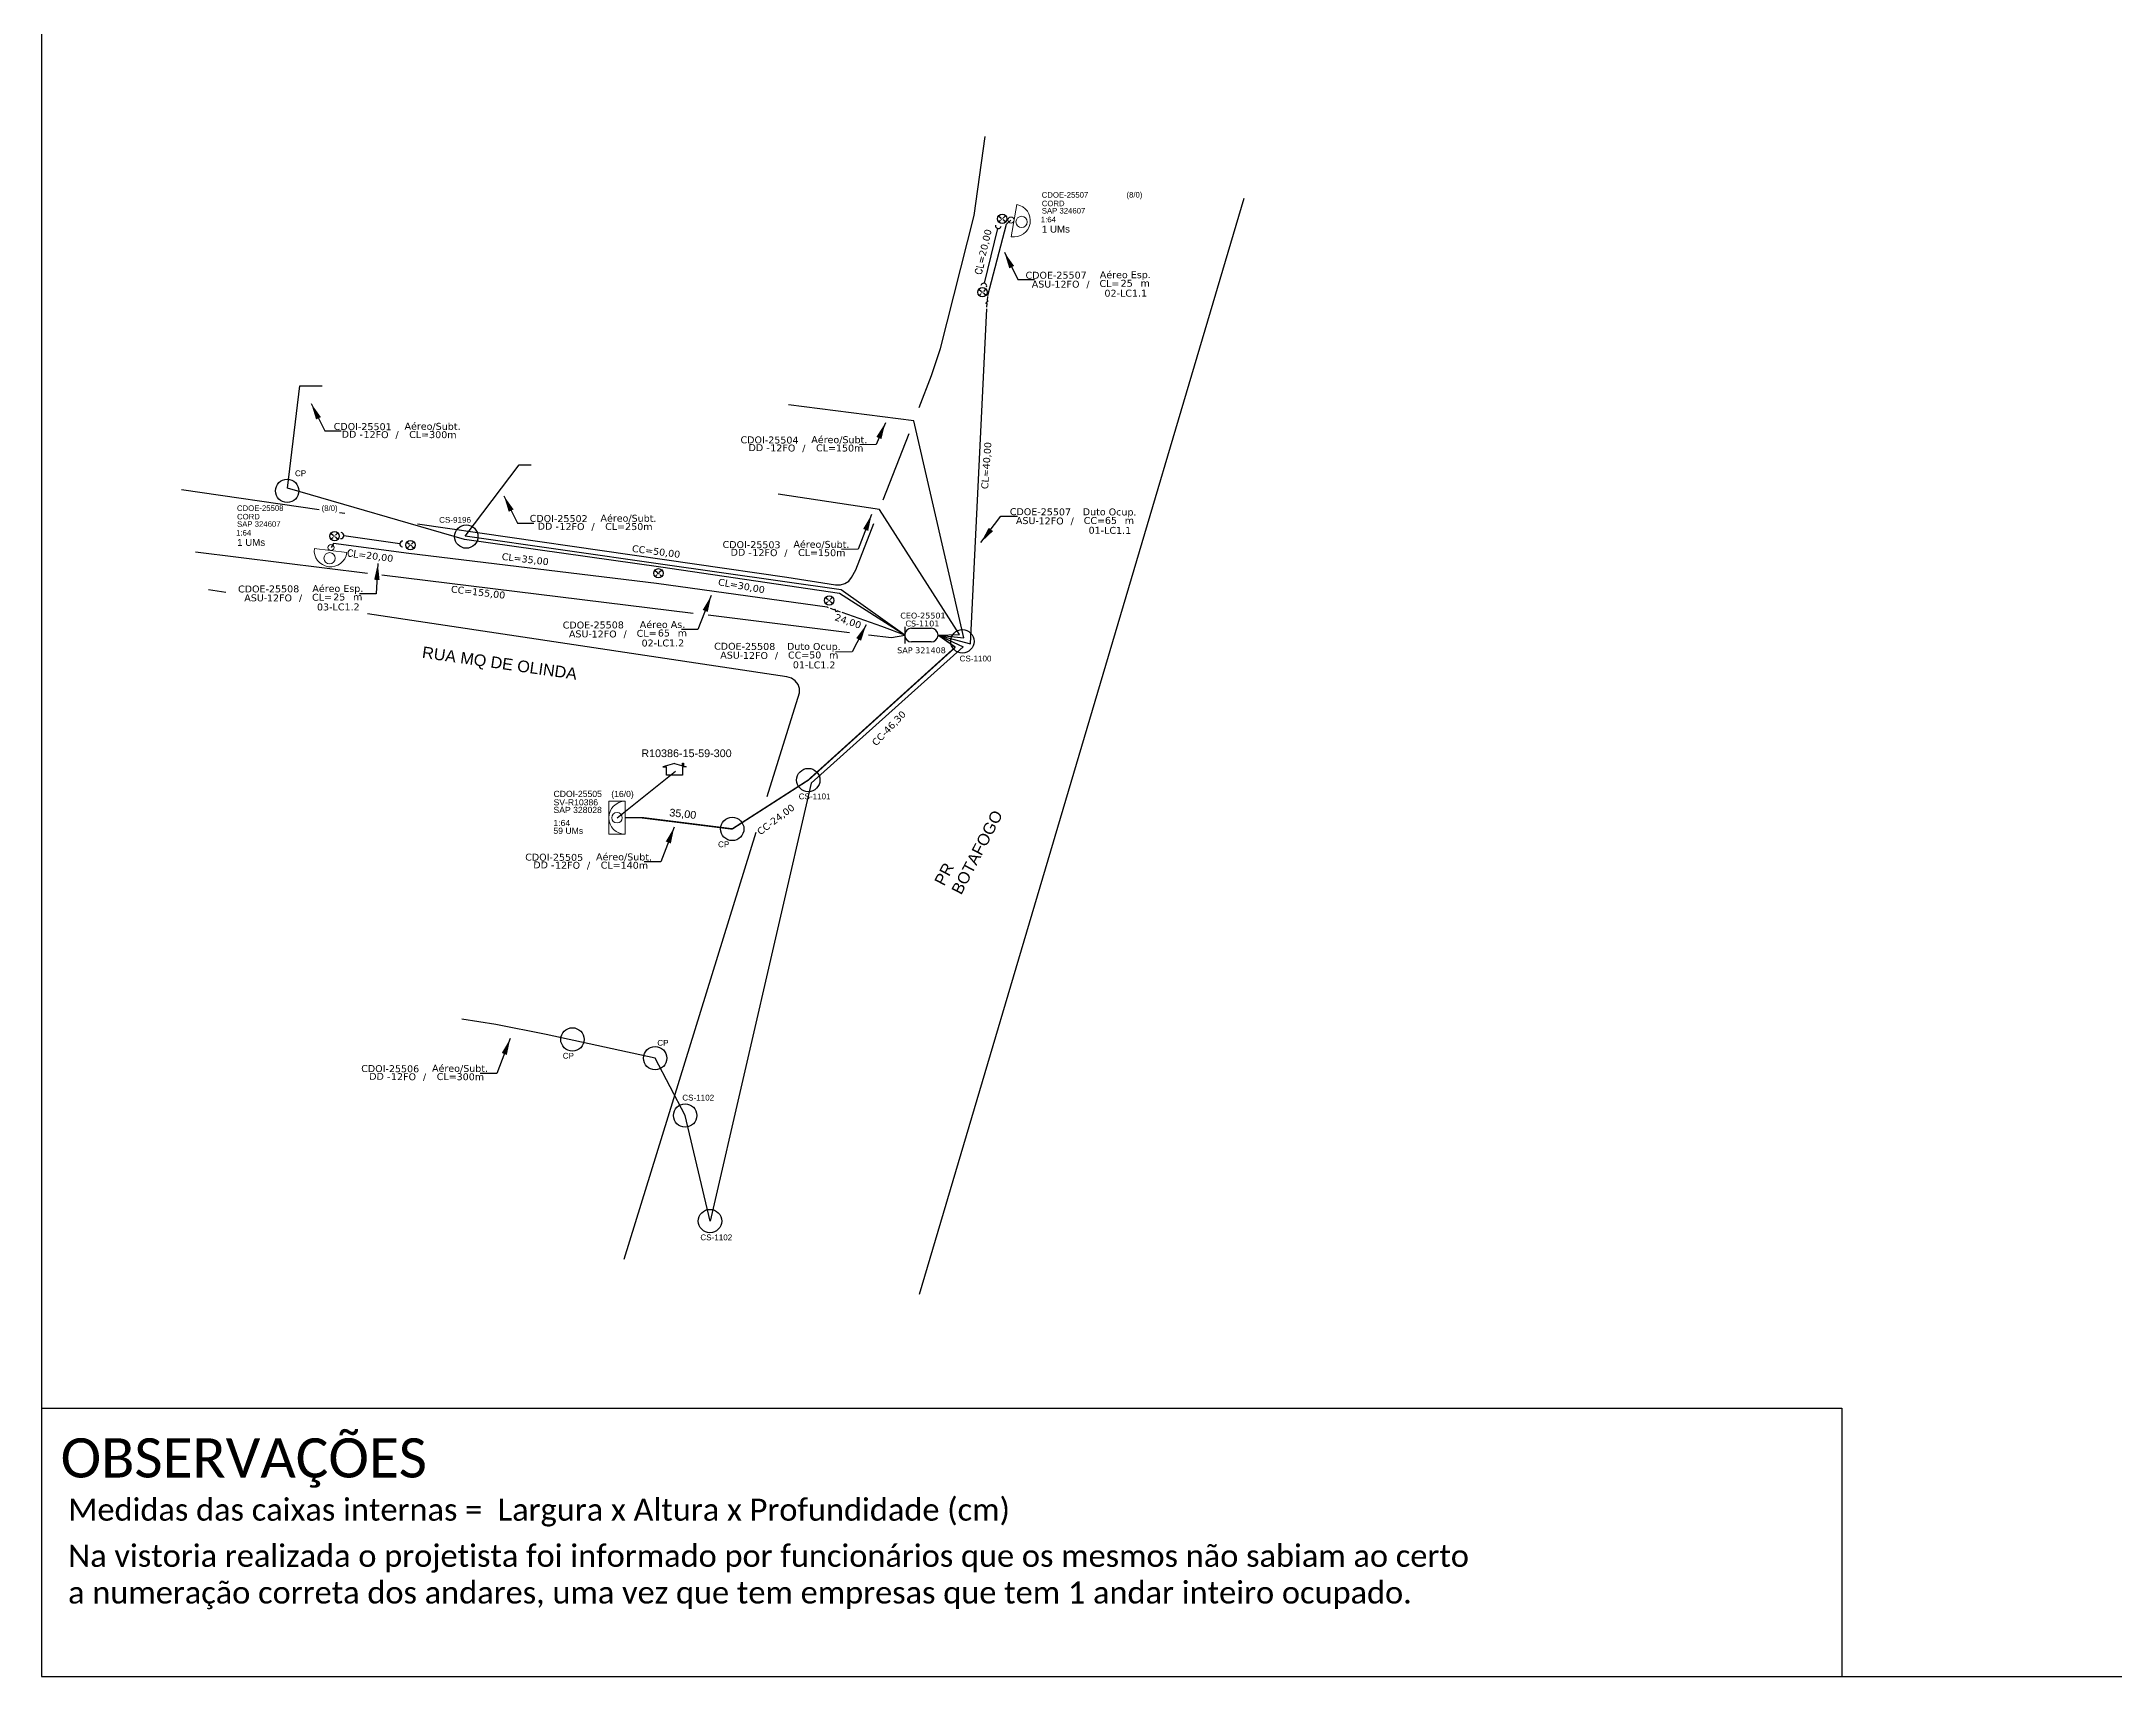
# Model space of a CAD drawing. Extents: x -89 to 749, y 705 to 1299.
# Drawn here: x -89.3 to 287.2, y 705 to 1002 of the extents above; entities that cross this region are included whole.
import ezdxf
from ezdxf.enums import TextEntityAlignment as Align

# ---------------------------------------------------------------- set-up
doc = ezdxf.new("R2010")
doc.units = 0
doc.linetypes.add('PHANTOM2', pattern=[1.25, 0.625, -0.125, 0.125, -0.125, 0.125, -0.125])
for name, color, linetype in [('10.4-Postes', 1, 'Continuous'), ('20.4-CEOS', 1, 'Continuous'), ('20.5-CEO', 1, 'Continuous'), ('CAP a instalar', 1, 'Continuous'), ('celulas gpon', 7, 'Continuous'), ('label_cabos', 7, 'Continuous'), ('Legenda', 1, 'Continuous'), ('locais', 7, 'Continuous'), ('locais legendas', 7, 'Continuous'), ('QUADRA', 7, 'Continuous'), ('Subida Lateral', 5, 'Continuous'), ('surveys', 7, 'Continuous'), ('surveys legendas', 7, 'Continuous')]:
    doc.layers.add(name, color=color, linetype=linetype)
for name, color, linetype, lineweight in [("20.0-LEGENDA DOS CDO'S", 1, 'Continuous', 0), ('20.1-CDO_INTERIOR', 1, 'Continuous', 0), ('20.2-CDO_POSTE', 1, 'Continuous', 5), ('20.6-CORDOALHA_SUPORTE', 7, 'Continuous', 25), ('CORDOALHA_SUPORTE', 7, 'Continuous', 25), ('Segmento Logradouro Texto', 7, 'Continuous', 0)]:
    doc.layers.add(name, color=color, linetype=linetype, lineweight=lineweight)
doc.layers.add('DROP DE CLIENTE', color=140, linetype='Continuous', plot=False)
doc.layers.add('EXTRA', color=50, linetype='Continuous', plot=False)
doc.styles.add('ARIAL', font='arial.ttf')
doc.styles.add('DIGICADE', font='arial.ttf')
doc.styles.add('ROMANS', font='romans')
doc.styles.add('siredit', font='verdana.ttf')
doc.styles.get("Standard").update_dxf_attribs({"font": 'arial.ttf'})
doc.styles.add('WMF-Calibri0', font='calibri.ttf')
doc.linetypes.add('FENCELINE1', pattern='A,0.25,-0.1,[133,ltypeshp.shx,S=0.1,R=0,X=-0.1,Y=0],-0.1,1', length=1.45)
doc.dimstyles.new('CC', dxfattribs={"dimtxt": 1, "dimasz": 2, "dimexe": 0.18, "dimexo": 0.0625, "dimgap": 0.09, "dimtad": 0, "dimdec": 0, "dimrnd": 1, "dimzin": 0, "dimdsep": 46, "dimtxsty": 'siredit', "dimblk": 'NONE', "dimcen": 0, "dimse1": 1, "dimse2": 1, "dimsd1": 1, "dimsd2": 1, "dimclrt": 7, "dimadec": 0, "dimazin": 0, "dimtfac": 1, "dimtdec": 0, "dimtofl": 0, "dimtmove": 0, "dimatfit": 3, "dimfxl": 0, "dimtolj": 1, "dimtzin": 0, "dimarcsym": 0})

# ---------------------------------------------------------------- blocks, each defined once
blk = doc.blocks.new('CDOE_CT_POST_DESENHO')
at = {"color": 0}
blk.add_line((2.14, 0.39), (-2.11, 0.39), dxfattribs=at)
for centre, radius in [((0.01, 1.4), 0.733), ((0.01, 0), 0.393)]:
    blk.add_circle(centre, radius, dxfattribs=at)
blk.add_arc((0.01, 0.39), 2.12, 0, 180, dxfattribs=at)
blk = doc.blocks.new('Inst CORD ALUMINIO 4.8 MM 3F(sem recursos)')
at = {"color": 0, "lineweight": 0, "style": 'ROMANS'}
blk.add_attdef('FID', (-19.18, -2.21), '', height=1, dxfattribs=at)
blk.add_attdef('LANCE', text='', height=1, dxfattribs=at).set_placement((-0.54, -2.21), align=Align.RIGHT)
at = {"color": 0, "lineweight": 0, "style": 'ROMANS', "flags": 3}
for tag, p in [('ID_ATIVIDADE', (-5.2, -6.67)), ('FATOR', (-5.2, -4.44))]:
    blk.add_attdef(tag, p, '', height=1, dxfattribs=at)
at = {"layer": 'label_cabos', "color": 0, "style": 'siredit'}
blk.add_attdef('QTDE', (-0.54, -2.21), '', height=1, rotation=359.69, dxfattribs=at)
blk = doc.blocks.new('Inst CDOE-8 CAIXA DIST OPT CDOE 48F_8D C_SPL OPTAP')
at = {"layer": "20.0-LEGENDA DOS CDO'S", "color": 0, "style": 'ARIAL'}
for tag, p, height in [('FID', (0.12, 5.25), 0.8), ('FIBRAS_UTILIZADAS', (2.38, 5.26), 0.8), ('SAP', (0.12, 2.96), 0.8), ('CORDOALHA', (0.12, 4.02), 0.8), ('1:XX', (-0.01, 1.7), 0.8), ('UMS', (0.14, 0.22), 1)]:
    blk.add_attdef(tag, p, '', height=height, rotation=0.118, dxfattribs=at)
at = {"layer": "20.0-LEGENDA DOS CDO'S", "color": 0}
for tag, p, style, flags in [('ID_ATIVIDADE', (0.12, 6.47), 'ARIAL', 3), ('FATOR', (7.92, 6.47), 'ARIAL', 1), ('QTDE', (0.23, -0.97), 'DIGICADE', 3)]:
    blk.add_attdef(tag, p, '', height=0.8, rotation=0.118, dxfattribs=dict(at, style=style, flags=flags))
blk = doc.blocks.new('LEGENDA DOS CABOS')
at = {"layer": 'EXTRA', "color": 0, "style": 'siredit'}
for tag, p in [('ID', (4.6, 0.97)), ('XX', (9.03, 0.97))]:
    blk.add_attdef(tag, text='', height=0.48, rotation=359.69, dxfattribs=at).set_placement(p, align=Align.MIDDLE_CENTER)
at = {"layer": 'Legenda', "color": 0, "style": 'siredit'}
for tag, p in [('TIPO_CABO', (1.31, 0)), ('CABO', (4.69, -0.05)), ('/', (6.81, -0.05)), ('METROS', (10.03, -0.05))]:
    blk.add_attdef(tag, text='', height=0.8, rotation=359.69, dxfattribs=at).set_placement(p, align=Align.MIDDLE_CENTER)
blk = doc.blocks.new('_None')
blk = doc.blocks.new('Inst CB ESP CFOA-SM-ASU-120-S-12')
at = {"layer": 'label_cabos', "color": 0, "style": 'siredit'}
for tag, flags, p in [('ID_ATIVIDADE', 3, (1.31, 2.67)), ('FATOR', 1, (11.56, 2.55))]:
    blk.add_attdef(tag, text='', height=1, rotation=359.69, dxfattribs=dict(at, flags=flags)).set_placement(p, align=Align.MIDDLE_CENTER)
for tag, p in [('TIPO_CABO', (1.26, 0)), ('DESTINO_CABO', (3.13, 1.26)), ('CABO', (4.69, -0.05)), ('/', (7.71, -0.05)), ('LANCE', (10.81, 0)), ('TIPO_CABO', (13.11, 1.24)), ('UND', (15.96, 0)), ('FID', (13.15, -1.41))]:
    blk.add_attdef(tag, text='', height=1, rotation=359.69, dxfattribs=at).set_placement(p, align=Align.MIDDLE_CENTER)
blk.add_attdef('QTDE', (12.43, -0.47), '', height=1, rotation=359.69, dxfattribs=at)
blk = doc.blocks.new('Inst CB AS CFOA-SM-ASU-120-S-12')
at = {"layer": 'label_cabos', "color": 0, "style": 'siredit'}
for tag, flags, p in [('ID_ATIVIDADE', 3, (1.31, 2.67)), ('FATOR', 1, (11.56, 2.55))]:
    blk.add_attdef(tag, text='', height=1, rotation=359.69, dxfattribs=dict(at, flags=flags)).set_placement(p, align=Align.MIDDLE_CENTER)
for tag, p in [('TIPO_CABO', (1.26, 0)), ('DESTINO_CABO', (3.13, 1.26)), ('CABO', (4.69, -0.05)), ('/', (7.71, -0.05)), ('LANCE', (10.81, 0)), ('TIPO_CABO', (13.11, 1.24)), ('UND', (15.96, 0)), ('FID', (13.15, -1.41))]:
    blk.add_attdef(tag, text='', height=1, rotation=359.69, dxfattribs=at).set_placement(p, align=Align.MIDDLE_CENTER)
blk.add_attdef('QTDE', (12.43, -0.47), '', height=1, rotation=359.69, dxfattribs=at)
blk = doc.blocks.new('Inst CB DT OCUP CFOA-SM-ASU-120-S-12')
at = {"layer": 'label_cabos', "color": 0, "style": 'siredit'}
for tag, flags, p in [('ID_ATIVIDADE', 3, (1.31, 2.67)), ('FATOR', 1, (11.56, 2.55))]:
    blk.add_attdef(tag, text='', height=1, rotation=359.69, dxfattribs=dict(at, flags=flags)).set_placement(p, align=Align.MIDDLE_CENTER)
for tag, p in [('TIPO_CABO', (1.26, 0)), ('DESTINO_CABO', (3.13, 1.26)), ('CABO', (4.69, -0.05)), ('/', (7.71, -0.05)), ('LANCE', (10.91, 0)), ('TIPO_CABO', (13.11, 1.24)), ('UND', (15.96, 0)), ('FID', (13.15, -1.41))]:
    blk.add_attdef(tag, text='', height=1, rotation=359.69, dxfattribs=at).set_placement(p, align=Align.MIDDLE_CENTER)
blk.add_attdef('QTDE', (12.43, -0.47), '', height=1, rotation=359.69, dxfattribs=at)

msp = doc.modelspace()

# ---------------------------------------------------------------- linework, layer by layer
msp.add_lwpolyline([(-89.32, 705.02), (749.25, 705.02), (749.25, 1299.02), (-89.32, 1299.02), (-89.32, 705.02)])
at = {"color": 7}
for points in [[(-89.24, 753.78), (237.71, 753.78)], [(237.71, 753.78), (237.71, 705.02)]]:
    msp.add_lwpolyline(points, dxfattribs=at)
at = {"layer": '10.4-Postes', "color": 1, "linetype": 'PHANTOM2'}
for points in [[(84.54, 970.34), (85.85, 969.27)], [(85.82, 970.38), (84.58, 969.23)], [(80.96, 957.01), (82.27, 955.95)], [(82.23, 957.06), (80.99, 955.9)], [(-36.74, 912.7), (-35.42, 911.63)], [(-35.46, 912.74), (-36.7, 911.59)], [(-22.94, 911.08), (-21.63, 910.01)], [(-21.67, 911.12), (-22.91, 909.97)], [(22.09, 905.96), (23.4, 904.89)], [(23.37, 906), (22.13, 904.85)], [(53.12, 901.03), (54.43, 899.96)], [(54.4, 901.07), (53.16, 899.92)]]:
    msp.add_lwpolyline(points, dxfattribs=at)
at = {"layer": '10.4-Postes', "color": 1}
for centre in [(85.2, 969.81), (81.61, 956.48), (-36.08, 912.16), (-22.29, 910.55), (22.75, 905.42), (53.78, 900.49)]:
    msp.add_circle(centre, 0.846, dxfattribs=at)
at = {"layer": '20.1-CDO_INTERIOR', "color": 10, "lineweight": 18}
msp.add_lwpolyline([(13.75, 858.05), (13.74, 864), (16.72, 864), (16.72, 858.05)], close=True, dxfattribs=at)
msp.add_circle((15.23, 861.02), 0.952, dxfattribs=at)
msp.add_arc((16.72, 861.02), 2.98, 90.0276, 270.0276, dxfattribs=at)
at = {"layer": '20.5-CEO', "color": 5}
for p, q in [((68.75, 895.46), (72.28, 895.46)), ((72.28, 892.95), (68.75, 892.95))]:
    msp.add_line(p, q, dxfattribs=at)
msp.add_lwpolyline([(67.5, 895.72), (67.5, 892.69)], dxfattribs=at)
for centre, start, end in [((68.75, 894.2), 90, 270), ((72.28, 894.2), 270, 90)]:
    msp.add_arc(centre, 1.26, start, end, dxfattribs=at)
at = {"layer": 'CAP a instalar', "color": 7, "linetype": 'FENCELINE1', "ltscale": 5, "elevation": 0.28}
msp.add_lwpolyline([(82.58, 955.9), (85.96, 968.83), (86.79, 969.58)], dxfattribs=at)
at = {"layer": 'CAP a instalar', "color": 7, "linetype": 'FENCELINE1', "ltscale": 5}
for points in [[(73.53, 894.2), (79.41, 892.6), (82.39, 953.45)], [(53.64, 899.15), (53.4, 899.24), (22.38, 903.54), (-22.61, 909.01), (-36.29, 910.86), (-36.72, 910.1)], [(67.5, 894.2), (63.32, 895.73), (56.11, 898.28)]]:
    msp.add_lwpolyline(points, dxfattribs=at)
at = {"layer": 'CAP a instalar', "color": 8, "ltscale": 5}
for points in [[(-12.5, 911.55), (-44.63, 920.89), (-42.36, 939.46), (-38.34, 939.47)], [(78.24, 893.71), (69.16, 933.12), (46.38, 936.04)], [(-12.36, 912.19), (-2.53, 925.1), (-0.36, 925.1)], [(77.42, 894.32), (62.89, 917.03), (44.48, 919.81)], [(23.19, 906.54), (-12.5, 911.55)], [(23.12, 907.1), (-12.36, 912.19)], [(67.5, 894.2), (55.96, 902.43), (23.12, 907.1)], [(67.5, 894.2), (55.66, 901.77), (23.19, 906.54)], [(73.56, 894.2), (78.08, 892.09), (50.49, 867.27), (32.14, 787.71), (27.6, 806.93), (22.15, 817.34), (2.37, 821.62), (-6.8, 823.49), (-12.95, 824.43)], [(73.53, 894.2), (77.42, 894.32)], [(73.56, 894.2), (78.24, 893.71)]]:
    msp.add_lwpolyline(points, dxfattribs=at)
at = {"layer": 'CAP a instalar', "color": 7, "ltscale": 5}
for points in [[(-61.33, 909.3), (-30.09, 905.46)], [(-27.51, 905.14), (29.08, 898.18)], [(31.8, 897.85), (57.48, 894.69)], [(60.89, 894.27), (65.08, 893.76)], [(65.08, 893.76), (67.5, 894.2)]]:
    msp.add_lwpolyline(points, dxfattribs=at)
at = {"layer": 'CAP a instalar', "color": 1, "ltscale": 5, "const_width": 0.28}
for points in [[(73.56, 894.2), (76.68, 891.99)], [(16.72, 861.02), (19.63, 861.04), (36.16, 858.98), (49.98, 867.86), (76.68, 891.99)]]:
    msp.add_lwpolyline(points, dxfattribs=at)
at = {"layer": 'CORDOALHA_SUPORTE'}
for points in [[(84.37, 968.06), (81.95, 958.11)], [(-24.24, 910.8), (-34.39, 912.22)]]:
    msp.add_lwpolyline(points, dxfattribs=at)
for points in [[(83.97, 968.68, 1), (85.02, 968.48)], [(82.37, 957.48, 1), (81.32, 957.68)], [(-34.97, 911.74, 1), (-34.87, 912.8)], [(-23.66, 911.26, 1), (-23.76, 910.2)]]:
    msp.add_lwpolyline(points, format="xyb", dxfattribs=at)
at = {"layer": 'DROP DE CLIENTE'}
msp.add_lwpolyline([(15.23, 861.02), (25.85, 869.45)], dxfattribs=at)
at = {"layer": 'locais', "color": 5, "linetype": 'Continuous'}
for centre in [(-44.69, 920.39), (-12.15, 912.09), (77.97, 893.06), (49.98, 867.86), (36.16, 858.98), (7.13, 820.75), (22.15, 817.34), (27.6, 806.93), (32.12, 787.76)]:
    msp.add_circle(centre, 2.12, dxfattribs=at)
at = {"layer": 'QUADRA', "color": 116}
for points in [[(70.11, 935.55), (72.37, 941.34), (73.98, 946.24), (80.13, 970.41), (82.11, 984.73)], [(129.07, 973.51), (70.14, 774.44)], [(63.57, 918.79), (68.27, 930.83)], [(-63.87, 920.64), (-38.9, 917.02)], [(-35.17, 916.48), (-34.24, 916.35)], [(-21, 914.43), (46.06, 904.71), (54.94, 903.31), (55.8, 903.3), (56.62, 903.54), (57.31, 904), (57.82, 904.64), (58.59, 906.02), (61.88, 914.45)], [(-55.84, 901.96), (-58.97, 902.43)], [(42.53, 864.86), (48.35, 883.69), (48.37, 884.47), (48.11, 885.23), (47.62, 885.88), (46.94, 886.35), (46.09, 886.62), (-30.11, 898.08)], [(16.54, 780.85), (16.54, 780.85), (40.53, 858.42)]]:
    msp.add_lwpolyline(points, dxfattribs=at)
at = {"layer": 'Subida Lateral', "color": 5}
for points in [[(82.41, 953.75), (82.46, 954.41), (82.21, 954.45), (82.65, 954.91), (82.51, 954.95), (82.56, 955.69)], [(55.82, 898.36), (55.2, 898.58), (55.09, 898.35), (54.78, 898.9), (54.69, 898.77), (54, 899.03)]]:
    msp.add_lwpolyline(points, dxfattribs=at)
at = {"layer": 'surveys', "color": 10}
for p, q in [((25.69, 870.86), (23.57, 870.24)), ((23.57, 870.24), (24.24, 870.24)), ((24.24, 868.73), (24.24, 870.24)), ((25.69, 870.86), (27.8, 870.24)), ((27.1, 870.95), (27.32, 870.95)), ((27.1, 870.46), (27.1, 870.95)), ((27.8, 870.24), (27.13, 870.24)), ((27.13, 870.24), (27.13, 868.73)), ((27.32, 870.95), (27.32, 870.39)), ((27.13, 868.73), (24.24, 868.73))]:
    msp.add_line(p, q, dxfattribs=at)

# ---------------------------------------------------------------- block references
at = {"color": 0, "lineweight": 0}
ref = msp.add_blockref('Inst CORD ALUMINIO 4.8 MM 3F(sem recursos)', (79.61, 964.22), dxfattribs=dict(at, xscale=1.26, yscale=1.26, zscale=1.26, rotation=77.18402050109803))
ref.add_attrib('QTDE', '20,00', (82.18, 962.94), dxfattribs={"layer": '20.6-CORDOALHA_SUPORTE', "color": 0, "height": 1.26, "rotation": 76.874, "style": 'siredit'})
ref.add_attrib('LANCE', 'CL=', dxfattribs={"layer": '20.6-CORDOALHA_SUPORTE', "color": 0, "lineweight": 0, "height": 1.26, "rotation": 77.184, "style": 'ROMANS'}).set_placement((82.18, 962.94), align=Align.RIGHT)
ref = msp.add_blockref('Inst CORD ALUMINIO 4.8 MM 3F(sem recursos)', (-29.38, 910.79), dxfattribs=dict(at, xscale=1.26, yscale=1.26, zscale=1.26, rotation=352.6896944926223))
ref.add_attrib('QTDE', '20,00', (-30.41, 908.11), dxfattribs={"layer": '20.6-CORDOALHA_SUPORTE', "color": 0, "height": 1.26, "rotation": 352.3797, "style": 'siredit'})
ref.add_attrib('LANCE', 'CL=', dxfattribs={"layer": '20.6-CORDOALHA_SUPORTE', "color": 0, "lineweight": 0, "height": 1.26, "rotation": 352.6897, "style": 'ROMANS'}).set_placement((-30.41, 908.11), align=Align.RIGHT)
at = {"layer": "20.0-LEGENDA DOS CDO'S", "color": 7, "lineweight": 0}
ref = msp.add_blockref('Inst CDOE-8 CAIXA DIST OPT CDOE 48F_8D C_SPL OPTAP', (92.23, 967.02), dxfattribs=dict(at, xscale=1.26, yscale=1.26, zscale=1.26))
ref.add_attrib('FID', 'CDOE-25507', (92.38, 973.64), dxfattribs={"color": 0, "height": 1.008, "rotation": 0.118, "style": 'ARIAL'})
ref.add_attrib('CORDOALHA', 'CORD', (92.39, 972.09), dxfattribs={"color": 0, "height": 1.008, "rotation": 0.118, "style": 'ARIAL'})
ref.add_attrib('SAP', 'SAP 324607', (92.39, 970.76), dxfattribs={"color": 0, "height": 1.008, "rotation": 0.118, "style": 'ARIAL'})
ref.add_attrib('1:XX', '1:64', (92.22, 969.17), dxfattribs={"color": 0, "height": 1.008, "rotation": 0.118, "style": 'ARIAL'})
ref.add_attrib('UMS', '1 UMs', (92.41, 967.3), dxfattribs={"color": 0, "height": 1.26, "rotation": 0.118, "style": 'ARIAL'})
ref.add_attrib('FIBRAS_UTILIZADAS', '(8/0)', dxfattribs={"color": 0, "height": 1.008, "rotation": 0.118, "style": 'ARIAL'}).set_placement((109.22, 973.66), align=Align.CENTER)
ref = msp.add_blockref('Inst CDOE-8 CAIXA DIST OPT CDOE 48F_8D C_SPL OPTAP', (-53.95, 910.13), dxfattribs=dict(at, xscale=1.26, yscale=1.26, zscale=1.26))
ref.add_attrib('FID', 'CDOE-25508', (-53.8, 916.74), dxfattribs={"color": 0, "height": 1.008, "rotation": 0.118, "style": 'ARIAL'})
ref.add_attrib('CORDOALHA', 'CORD', (-53.79, 915.2), dxfattribs={"color": 0, "height": 1.008, "rotation": 0.118, "style": 'ARIAL'})
ref.add_attrib('SAP', 'SAP 324607', (-53.79, 913.86), dxfattribs={"color": 0, "height": 1.008, "rotation": 0.118, "style": 'ARIAL'})
ref.add_attrib('1:XX', '1:64', (-53.96, 912.27), dxfattribs={"color": 0, "height": 1.008, "rotation": 0.118, "style": 'ARIAL'})
ref.add_attrib('UMS', '1 UMs', (-53.77, 910.4), dxfattribs={"color": 0, "height": 1.26, "rotation": 0.118, "style": 'ARIAL'})
ref.add_attrib('FIBRAS_UTILIZADAS', '(8/0)', dxfattribs={"color": 0, "height": 1.008, "rotation": 0.118, "style": 'ARIAL'}).set_placement((-36.97, 916.76), align=Align.CENTER)
at = {"layer": '20.2-CDO_POSTE', "color": 7, "xscale": -1.4, "yscale": -1.4, "zscale": -1.4}
for p, rotation in [((86.8, 969.59), 80.1042589608843), ((-36.71, 910.1), 352.5432560384647)]:
    msp.add_blockref('CDOE_CT_POST_DESENHO', p, dxfattribs=dict(at, rotation=rotation))
at = {"layer": 'label_cabos'}
ref = msp.add_blockref('Inst CB ESP CFOA-SM-ASU-120-S-12', (91.06, 957.95), dxfattribs=dict(at, xscale=1.259999999999999, yscale=1.26, zscale=1.26, rotation=0.4634636983191645))
ref.add_attrib('DESTINO_CABO', 'CDOE-25507', dxfattribs={"color": 0, "height": 1.26, "rotation": 0.1535, "style": 'siredit'}).set_placement((94.99, 959.57), align=Align.MIDDLE_CENTER)
ref.add_attrib('TIPO_CABO', 'Aéreo Esp.', dxfattribs={"color": 0, "height": 1.26, "rotation": 0.1535, "style": 'siredit'}).set_placement((107.56, 959.65), align=Align.MIDDLE_CENTER)
ref.add_attrib('CABO', '12FO', dxfattribs={"color": 0, "height": 1.26, "rotation": 0.1535, "style": 'siredit'}).set_placement((96.96, 957.93), align=Align.MIDDLE_CENTER)
ref.add_attrib('/', '/', dxfattribs={"color": 0, "height": 1.26, "rotation": 0.1535, "style": 'siredit'}).set_placement((100.78, 957.96), align=Align.MIDDLE_CENTER)
ref.add_attrib('TIPO_CABO', 'ASU-', dxfattribs={"color": 0, "height": 1.26, "rotation": 0.1535, "style": 'siredit'}).set_placement((92.65, 957.95), align=Align.MIDDLE_CENTER)
ref.add_attrib('FID', '02-LC1.1', dxfattribs={"color": 0, "height": 1.26, "rotation": 0.1535, "style": 'siredit'}).set_placement((107.64, 956.3), align=Align.MIDDLE_CENTER)
ref.add_attrib('LANCE', 'CL=', dxfattribs={"color": 0, "height": 1.26, "rotation": 0.1535, "style": 'siredit'}).set_placement((104.68, 958.06), align=Align.MIDDLE_CENTER)
ref.add_attrib('QTDE', '25', (106.72, 957.47), dxfattribs={"color": 0, "height": 1.26, "rotation": 0.1535, "style": 'siredit'})
ref.add_attrib('UND', 'm', dxfattribs={"color": 0, "height": 1.26, "rotation": 0.1535, "style": 'siredit'}).set_placement((111.17, 958.11), align=Align.MIDDLE_CENTER)
at = {"layer": 'label_cabos', "color": 0, "lineweight": 0}
ref = msp.add_blockref('LEGENDA DOS CABOS', (-36.31, 930.02), dxfattribs=dict(at, xscale=1.259999999999998, yscale=1.259999999999998, zscale=1.26))
ref.add_attrib('ID', 'CDOI-25501', dxfattribs={"color": 0, "height": 1.26, "rotation": 359.69, "style": 'siredit'}).set_placement((-30.97, 932.07), align=Align.MIDDLE_CENTER)
ref.add_attrib('CABO', '12FO', dxfattribs={"color": 0, "height": 1.26, "rotation": 359.69, "style": 'siredit'}).set_placement((-28.54, 930.61), align=Align.MIDDLE_CENTER)
ref.add_attrib('METROS', 'CL=300m', dxfattribs={"color": 0, "height": 1.26, "rotation": 359.69, "style": 'siredit'}).set_placement((-18.22, 930.61), align=Align.MIDDLE_CENTER)
ref.add_attrib('XX', 'Aéreo/Subt.', dxfattribs={"color": 0, "height": 1.26, "rotation": 359.69, "style": 'siredit'}).set_placement((-18.28, 932.12), align=Align.MIDDLE_CENTER)
ref.add_attrib('/', '/', dxfattribs={"color": 0, "height": 1.26, "rotation": 359.69, "style": 'siredit'}).set_placement((-24.73, 930.61), align=Align.MIDDLE_CENTER)
ref.add_attrib('TIPO_CABO', 'DD -', dxfattribs={"color": 0, "height": 1.26, "rotation": 359.69, "style": 'siredit'}).set_placement((-32.86, 930.67), align=Align.MIDDLE_CENTER)
ref = msp.add_blockref('LEGENDA DOS CABOS', (37.59, 927.58), dxfattribs=dict(at, xscale=1.26, yscale=1.26, zscale=1.26))
ref.add_attrib('ID', 'CDOI-25504', dxfattribs={"color": 0, "height": 1.26, "rotation": 359.69, "style": 'siredit'}).set_placement((42.93, 929.64), align=Align.MIDDLE_CENTER)
ref.add_attrib('CABO', '12FO', dxfattribs={"color": 0, "height": 1.26, "rotation": 359.69, "style": 'siredit'}).set_placement((45.35, 928.18), align=Align.MIDDLE_CENTER)
ref.add_attrib('METROS', 'CL=150m', dxfattribs={"color": 0, "height": 1.26, "rotation": 359.69, "style": 'siredit'}).set_placement((55.68, 928.18), align=Align.MIDDLE_CENTER)
ref.add_attrib('XX', 'Aéreo/Subt.', dxfattribs={"color": 0, "height": 1.26, "rotation": 359.69, "style": 'siredit'}).set_placement((55.61, 929.69), align=Align.MIDDLE_CENTER)
ref.add_attrib('/', '/', dxfattribs={"color": 0, "height": 1.26, "rotation": 359.69, "style": 'siredit'}).set_placement((49.17, 928.18), align=Align.MIDDLE_CENTER)
ref.add_attrib('TIPO_CABO', 'DD -', dxfattribs={"color": 0, "height": 1.26, "rotation": 359.69, "style": 'siredit'}).set_placement((41.04, 928.24), align=Align.MIDDLE_CENTER)
ref = msp.add_blockref('LEGENDA DOS CABOS', (-0.72, 913.31), dxfattribs=dict(at, xscale=1.259999999999998, yscale=1.26, zscale=1.26))
ref.add_attrib('ID', 'CDOI-25502', dxfattribs={"color": 0, "height": 1.26, "rotation": 359.69, "style": 'siredit'}).set_placement((4.63, 915.37), align=Align.MIDDLE_CENTER)
ref.add_attrib('CABO', '12FO', dxfattribs={"color": 0, "height": 1.26, "rotation": 359.69, "style": 'siredit'}).set_placement((7.05, 913.91), align=Align.MIDDLE_CENTER)
ref.add_attrib('METROS', 'CL=250m', dxfattribs={"color": 0, "height": 1.26, "rotation": 359.69, "style": 'siredit'}).set_placement((17.38, 913.91), align=Align.MIDDLE_CENTER)
ref.add_attrib('XX', 'Aéreo/Subt.', dxfattribs={"color": 0, "height": 1.26, "rotation": 359.69, "style": 'siredit'}).set_placement((17.31, 915.42), align=Align.MIDDLE_CENTER)
ref.add_attrib('/', '/', dxfattribs={"color": 0, "height": 1.26, "rotation": 359.69, "style": 'siredit'}).set_placement((10.87, 913.91), align=Align.MIDDLE_CENTER)
ref.add_attrib('TIPO_CABO', 'DD -', dxfattribs={"color": 0, "height": 1.26, "rotation": 359.69, "style": 'siredit'}).set_placement((2.74, 913.97), align=Align.MIDDLE_CENTER)
ref = msp.add_blockref('Inst CB DT OCUP CFOA-SM-ASU-120-S-12', (88.19, 915), dxfattribs=dict(at, xscale=1.259999999999998, yscale=1.26, zscale=1.26))
ref.add_attrib('DESTINO_CABO', 'CDOE-25507', dxfattribs={"color": 0, "height": 1.26, "rotation": 359.69, "style": 'siredit'}).set_placement((92.14, 916.59), align=Align.MIDDLE_CENTER)
ref.add_attrib('CABO', '12FO', dxfattribs={"color": 0, "height": 1.26, "rotation": 359.69, "style": 'siredit'}).set_placement((94.09, 914.93), align=Align.MIDDLE_CENTER)
ref.add_attrib('TIPO_CABO', 'Duto Ocup.', dxfattribs={"color": 0, "height": 1.26, "rotation": 359.69, "style": 'siredit'}).set_placement((104.71, 916.57), align=Align.MIDDLE_CENTER)
ref.add_attrib('/', '/', dxfattribs={"color": 0, "height": 1.26, "rotation": 359.69, "style": 'siredit'}).set_placement((97.91, 914.93), align=Align.MIDDLE_CENTER)
ref.add_attrib('TIPO_CABO', 'ASU-', dxfattribs={"color": 0, "height": 1.26, "rotation": 359.69, "style": 'siredit'}).set_placement((89.78, 914.99), align=Align.MIDDLE_CENTER)
ref.add_attrib('FID', '01-LC1.1', dxfattribs={"color": 0, "height": 1.26, "rotation": 359.69, "style": 'siredit'}).set_placement((104.76, 913.22), align=Align.MIDDLE_CENTER)
ref.add_attrib('LANCE', 'CC=', dxfattribs={"color": 0, "height": 1.26, "rotation": 359.69, "style": 'siredit'}).set_placement((101.94, 915), align=Align.MIDDLE_CENTER)
ref.add_attrib('QTDE', '65', (103.85, 914.4), dxfattribs={"color": 0, "height": 1.26, "rotation": 359.69, "style": 'siredit'})
ref.add_attrib('UND', 'm', dxfattribs={"color": 0, "height": 1.26, "rotation": 359.69, "style": 'siredit'}).set_placement((108.3, 915), align=Align.MIDDLE_CENTER)
ref = msp.add_blockref('LEGENDA DOS CABOS', (34.33, 908.57), dxfattribs=dict(at, xscale=1.26, yscale=1.26, zscale=1.26))
ref.add_attrib('ID', 'CDOI-25503', dxfattribs={"color": 0, "height": 1.26, "rotation": 359.69, "style": 'siredit'}).set_placement((39.67, 910.62), align=Align.MIDDLE_CENTER)
ref.add_attrib('CABO', '12FO', dxfattribs={"color": 0, "height": 1.26, "rotation": 359.69, "style": 'siredit'}).set_placement((42.1, 909.17), align=Align.MIDDLE_CENTER)
ref.add_attrib('METROS', 'CL=150m', dxfattribs={"color": 0, "height": 1.26, "rotation": 359.69, "style": 'siredit'}).set_placement((52.42, 909.17), align=Align.MIDDLE_CENTER)
ref.add_attrib('XX', 'Aéreo/Subt.', dxfattribs={"color": 0, "height": 1.26, "rotation": 359.69, "style": 'siredit'}).set_placement((52.36, 910.68), align=Align.MIDDLE_CENTER)
ref.add_attrib('/', '/', dxfattribs={"color": 0, "height": 1.26, "rotation": 359.69, "style": 'siredit'}).set_placement((45.91, 909.17), align=Align.MIDDLE_CENTER)
ref.add_attrib('TIPO_CABO', 'DD -', dxfattribs={"color": 0, "height": 1.26, "rotation": 359.69, "style": 'siredit'}).set_placement((37.78, 909.23), align=Align.MIDDLE_CENTER)
at = {"layer": 'label_cabos'}
ref = msp.add_blockref('Inst CB ESP CFOA-SM-ASU-120-S-12', (-51.98, 900.95), dxfattribs=dict(at, xscale=1.260000000000009, yscale=1.259999999999998, zscale=1.26, rotation=0.4634636983192741))
ref.add_attrib('DESTINO_CABO', 'CDOE-25508', dxfattribs={"color": 0, "height": 1.26, "rotation": 0.1535, "style": 'siredit'}).set_placement((-48.05, 902.58), align=Align.MIDDLE_CENTER)
ref.add_attrib('TIPO_CABO', 'Aéreo Esp.', dxfattribs={"color": 0, "height": 1.26, "rotation": 0.1535, "style": 'siredit'}).set_placement((-35.48, 902.66), align=Align.MIDDLE_CENTER)
ref.add_attrib('CABO', '12FO', dxfattribs={"color": 0, "height": 1.26, "rotation": 0.1535, "style": 'siredit'}).set_placement((-46.08, 900.94), align=Align.MIDDLE_CENTER)
ref.add_attrib('/', '/', dxfattribs={"color": 0, "height": 1.26, "rotation": 0.1535, "style": 'siredit'}).set_placement((-42.26, 900.97), align=Align.MIDDLE_CENTER)
ref.add_attrib('TIPO_CABO', 'ASU-', dxfattribs={"color": 0, "height": 1.26, "rotation": 0.1535, "style": 'siredit'}).set_placement((-50.39, 900.96), align=Align.MIDDLE_CENTER)
ref.add_attrib('FID', '03-LC1.2', dxfattribs={"color": 0, "height": 1.26, "rotation": 0.1535, "style": 'siredit'}).set_placement((-35.4, 899.31), align=Align.MIDDLE_CENTER)
ref.add_attrib('LANCE', 'CL=', dxfattribs={"color": 0, "height": 1.26, "rotation": 0.1535, "style": 'siredit'}).set_placement((-38.36, 901.07), align=Align.MIDDLE_CENTER)
ref.add_attrib('QTDE', '25', (-36.32, 900.48), dxfattribs={"color": 0, "height": 1.26, "rotation": 0.1535, "style": 'siredit'})
ref.add_attrib('UND', 'm', dxfattribs={"color": 0, "height": 1.26, "rotation": 0.1535, "style": 'siredit'}).set_placement((-31.87, 901.12), align=Align.MIDDLE_CENTER)
ref = msp.add_blockref('Inst CB AS CFOA-SM-ASU-120-S-12', (6.98, 894.41), dxfattribs=dict(at, xscale=1.259999999999999, yscale=1.259999999999998, zscale=1.26, rotation=0.4634636983192776))
ref.add_attrib('DESTINO_CABO', 'CDOE-25508', dxfattribs={"color": 0, "height": 1.26, "rotation": 0.1535, "style": 'siredit'}).set_placement((10.92, 896.03), align=Align.MIDDLE_CENTER)
ref.add_attrib('TIPO_CABO', 'Aéreo As.', dxfattribs={"color": 0, "height": 1.26, "rotation": 0.1535, "style": 'siredit'}).set_placement((23.49, 896.11), align=Align.MIDDLE_CENTER)
ref.add_attrib('CABO', '12FO', dxfattribs={"color": 0, "height": 1.26, "rotation": 0.1535, "style": 'siredit'}).set_placement((12.89, 894.39), align=Align.MIDDLE_CENTER)
ref.add_attrib('/', '/', dxfattribs={"color": 0, "height": 1.26, "rotation": 0.1535, "style": 'siredit'}).set_placement((16.7, 894.42), align=Align.MIDDLE_CENTER)
ref.add_attrib('TIPO_CABO', 'ASU-', dxfattribs={"color": 0, "height": 1.26, "rotation": 0.1535, "style": 'siredit'}).set_placement((8.58, 894.41), align=Align.MIDDLE_CENTER)
ref.add_attrib('FID', '02-LC1.2', dxfattribs={"color": 0, "height": 1.26, "rotation": 0.1535, "style": 'siredit'}).set_placement((23.56, 892.76), align=Align.MIDDLE_CENTER)
ref.add_attrib('LANCE', 'CL=', dxfattribs={"color": 0, "height": 1.26, "rotation": 0.1535, "style": 'siredit'}).set_placement((20.6, 894.52), align=Align.MIDDLE_CENTER)
ref.add_attrib('QTDE', '65', (22.65, 893.94), dxfattribs={"color": 0, "height": 1.26, "rotation": 0.1535, "style": 'siredit'})
ref.add_attrib('UND', 'm', dxfattribs={"color": 0, "height": 1.26, "rotation": 0.1535, "style": 'siredit'}).set_placement((27.1, 894.57), align=Align.MIDDLE_CENTER)
at = {"layer": 'label_cabos', "color": 0, "lineweight": 0}
ref = msp.add_blockref('Inst CB DT OCUP CFOA-SM-ASU-120-S-12', (34.47, 890.56), dxfattribs=dict(at, xscale=1.259999999999998, yscale=1.259999999999998, zscale=1.26))
ref.add_attrib('DESTINO_CABO', 'CDOE-25508', dxfattribs={"color": 0, "height": 1.26, "rotation": 359.69, "style": 'siredit'}).set_placement((38.42, 892.15), align=Align.MIDDLE_CENTER)
ref.add_attrib('CABO', '12FO', dxfattribs={"color": 0, "height": 1.26, "rotation": 359.69, "style": 'siredit'}).set_placement((40.38, 890.49), align=Align.MIDDLE_CENTER)
ref.add_attrib('TIPO_CABO', 'Duto Ocup.', dxfattribs={"color": 0, "height": 1.26, "rotation": 359.69, "style": 'siredit'}).set_placement((50.99, 892.13), align=Align.MIDDLE_CENTER)
ref.add_attrib('/', '/', dxfattribs={"color": 0, "height": 1.26, "rotation": 359.69, "style": 'siredit'}).set_placement((44.19, 890.49), align=Align.MIDDLE_CENTER)
ref.add_attrib('TIPO_CABO', 'ASU-', dxfattribs={"color": 0, "height": 1.26, "rotation": 359.69, "style": 'siredit'}).set_placement((36.07, 890.55), align=Align.MIDDLE_CENTER)
ref.add_attrib('FID', '01-LC1.2', dxfattribs={"color": 0, "height": 1.26, "rotation": 359.69, "style": 'siredit'}).set_placement((51.04, 888.78), align=Align.MIDDLE_CENTER)
ref.add_attrib('LANCE', 'CC=', dxfattribs={"color": 0, "height": 1.26, "rotation": 359.69, "style": 'siredit'}).set_placement((48.22, 890.56), align=Align.MIDDLE_CENTER)
ref.add_attrib('QTDE', '50', (50.13, 889.96), dxfattribs={"color": 0, "height": 1.26, "rotation": 359.69, "style": 'siredit'})
ref.add_attrib('UND', 'm', dxfattribs={"color": 0, "height": 1.26, "rotation": 359.69, "style": 'siredit'}).set_placement((54.59, 890.56), align=Align.MIDDLE_CENTER)
ref = msp.add_blockref('LEGENDA DOS CABOS', (-1.52, 851.79), dxfattribs=dict(at, xscale=1.259999999999998, yscale=1.259999999999998, zscale=1.26))
ref.add_attrib('ID', 'CDOI-25505', dxfattribs={"color": 0, "height": 1.26, "rotation": 359.69, "style": 'siredit'}).set_placement((3.82, 853.84), align=Align.MIDDLE_CENTER)
ref.add_attrib('CABO', '12FO', dxfattribs={"color": 0, "height": 1.26, "rotation": 359.69, "style": 'siredit'}).set_placement((6.25, 852.39), align=Align.MIDDLE_CENTER)
ref.add_attrib('METROS', 'CL=140m', dxfattribs={"color": 0, "height": 1.26, "rotation": 359.69, "style": 'siredit'}).set_placement((16.57, 852.39), align=Align.MIDDLE_CENTER)
ref.add_attrib('XX', 'Aéreo/Subt.', dxfattribs={"color": 0, "height": 1.26, "rotation": 359.69, "style": 'siredit'}).set_placement((16.51, 853.9), align=Align.MIDDLE_CENTER)
ref.add_attrib('/', '/', dxfattribs={"color": 0, "height": 1.26, "rotation": 359.69, "style": 'siredit'}).set_placement((10.06, 852.39), align=Align.MIDDLE_CENTER)
ref.add_attrib('TIPO_CABO', 'DD -', dxfattribs={"color": 0, "height": 1.26, "rotation": 359.69, "style": 'siredit'}).set_placement((1.94, 852.45), align=Align.MIDDLE_CENTER)
ref = msp.add_blockref('LEGENDA DOS CABOS', (-31.31, 813.39), dxfattribs=dict(at, xscale=1.259999999999998, yscale=1.260000000000008, zscale=1.26))
ref.add_attrib('ID', 'CDOI-25506', dxfattribs={"color": 0, "height": 1.26, "rotation": 359.69, "style": 'siredit'}).set_placement((-25.97, 815.44), align=Align.MIDDLE_CENTER)
ref.add_attrib('CABO', '12FO', dxfattribs={"color": 0, "height": 1.26, "rotation": 359.69, "style": 'siredit'}).set_placement((-23.55, 813.98), align=Align.MIDDLE_CENTER)
ref.add_attrib('METROS', 'CL=300m', dxfattribs={"color": 0, "height": 1.26, "rotation": 359.69, "style": 'siredit'}).set_placement((-13.22, 813.98), align=Align.MIDDLE_CENTER)
ref.add_attrib('XX', 'Aéreo/Subt.', dxfattribs={"color": 0, "height": 1.26, "rotation": 359.69, "style": 'siredit'}).set_placement((-13.28, 815.49), align=Align.MIDDLE_CENTER)
ref.add_attrib('/', '/', dxfattribs={"color": 0, "height": 1.26, "rotation": 359.69, "style": 'siredit'}).set_placement((-19.73, 813.98), align=Align.MIDDLE_CENTER)
ref.add_attrib('TIPO_CABO', 'DD -', dxfattribs={"color": 0, "height": 1.26, "rotation": 359.69, "style": 'siredit'}).set_placement((-27.86, 814.04), align=Align.MIDDLE_CENTER)

# ---------------------------------------------------------------- texts
at = {"color": 7, "style": 'WMF-Calibri0'}
msp.add_text('OBSERVAÇÕES', height=7.1308, dxfattribs=at).set_placement((-85.83, 741.17))
at = {"color": 7, "char_height": 4, "width": 658.8434, "attachment_point": 1, "style": 'WMF-Calibri0'}
for s, insert in [('Medidas das caixas internas =  Largura x Altura x Profundidade (cm)', (-84.48, 737.33)), ('\\C1;Na vistoria realizada o projetista foi informado por funcionários que os mesmos não sabiam ao certo\\Pa numeração correta dos andares, uma vez que tem empresas que tem 1 andar inteiro ocupado.', (-84.48, 728.95))]:
    msp.add_mtext(s, dxfattribs=dict(at, insert=insert))
at = {"layer": "20.0-LEGENDA DOS CDO'S", "color": 10, "style": 'ARIAL'}
for s, p in [('SAP 328028', (3.69, 861.88)), ('CDOI-25505', (3.7, 864.79)), ('SV-R10386', (3.7, 863.26)), ('59 UMs', (3.68, 858.09)), ('1:64', (3.68, 859.51))]:
    msp.add_text(s, height=1.12, rotation=359.9724, dxfattribs=at).set_placement(p)
msp.add_text('        (16/0)', height=1.12, rotation=359.9724, dxfattribs=at).set_placement((14.49, 864.78), align=Align.CENTER)
at = {"layer": '20.4-CEOS', "color": 5, "style": 'siredit'}
msp.add_text('CEO-25501', height=1.06, dxfattribs=at).set_placement((70.8, 898.27), align=Align.TOP_CENTER)
at = {"layer": '20.5-CEO', "color": 5, "style": 'siredit'}
for s, p in [('CS-1101', (70.7, 896.83)), ('SAP 321408', (70.54, 891.97))]:
    msp.add_text(s, height=1.064, dxfattribs=at).set_placement(p, align=Align.TOP_CENTER)
at = {"layer": 'celulas gpon', "style": 'siredit'}
for s, rotation, p in [('CL=40,00', 85.7985, (82.62, 920.67)), ('CL=35,00', 353.2678, (-5.76, 907.87)), ('CC=50,00', 352.7728, (17.89, 909.32)), ('CL=30,00', 350.049, (33.52, 903.26)), ('CC=155,00', 353.2678, (-14.99, 901.95)), ('24,00', 341.2063, (54.66, 896.92)), ('CC-46,30', 46.2464, (62.3, 873.95)), ('CC-24,00', 37.0353, (41.26, 857.8))]:
    msp.add_text(s, height=1.26, rotation=rotation, dxfattribs=at).set_placement(p)
at = {"layer": 'locais legendas', "color": 5}
for s, p in [('CP', (-43.27, 923.06)), ('CS-9196', (-17.08, 914.6)), ('CS-1100', (77.46, 889.41)), ('CS-1101', (48.23, 864.37)), ('CP', (33.58, 855.67)), ('CP', (5.37, 817.26)), ('CP', (22.55, 819.61)), ('CS-1102', (27.09, 809.65)), ('CS-1102', (30.37, 784.27))]:
    msp.add_text(s, height=1.05, dxfattribs=at).set_placement(p)
at = {"layer": 'Segmento Logradouro Texto', "color": 5, "linetype": 'Continuous', "char_height": 2.1, "attachment_point": 1, "style": 'DIGICADE'}
for s, insert, width, rotation in [('\\fArial|b0|i0|c0|p34;\\W1.0000000000;\\T1.0000000000;\\o\\lRUA MQ DE OLINDA', (-19.98, 892.16), 32.9817, 351.9073), ('\\fArial|b0|i0|c0|p34;\\W1.0000000000;\\T1.0000000000;\\o\\lPR BOTAFOGO', (72.77, 849.46), 14.7363, 62.6558)]:
    msp.add_mtext(s, dxfattribs=dict(at, insert=insert, width=width, rotation=rotation))
at = {"layer": 'surveys legendas', "color": 0}
msp.add_text('R10386-15-59-300', height=1.4, dxfattribs=at).set_placement((19.64, 872.03))
msp.add_text('35,00', height=1.4, rotation=354.0869, dxfattribs=at).set_placement((24.68, 861.3))

# ---------------------------------------------------------------- leaders
at = {"layer": 'label_cabos'}
for points in [[(85.59, 963.72), (88.05, 958.77), (91.05, 958.78)], [(-40.32, 936.26), (-37.87, 931.31), (-34.87, 931.32)], [(63.98, 932.76), (62.28, 928.79), (59.28, 928.78)], [(-5.32, 919.49), (-2.87, 914.54), (0.13, 914.55)], [(61.48, 916.1), (59.03, 909.78), (56.03, 909.76)], [(81.32, 911), (84.97, 915.78), (87.97, 915.79)], [(-28.21, 907.21), (-28.54, 901.71), (-31.54, 901.7)], [(32.35, 901.37), (29.93, 895.23), (26.93, 895.22)], [(60.51, 896.07), (57.92, 891.14), (54.92, 891.12)], [(25.63, 859.32), (23.18, 853), (20.18, 852.98)], [(-4.16, 820.91), (-6.61, 814.59), (-9.61, 814.58)]]:
    msp.add_leader(points, dimstyle='CC', override={"dimasz": 3, "dimgap": 0.09, "dimtad": 0}, dxfattribs=at)

doc.saveas('drawing.dxf')
